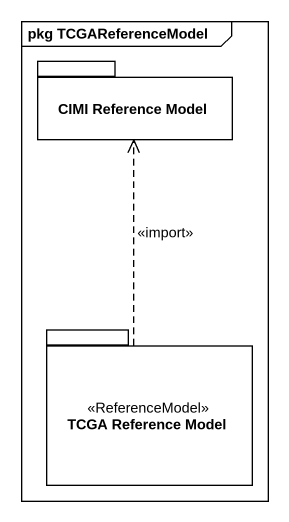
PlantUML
@startuml
mainframe pkg TCGAReferenceModel
package "CIMI Reference Model" as CIMI_Reference_Model {
}
package "TCGA Reference Model" as TCGA_Reference_Model <<ReferenceModel>> {
}
TCGA_Reference_Model .up.> CIMI_Reference_Model : <<import>>
@enduml
